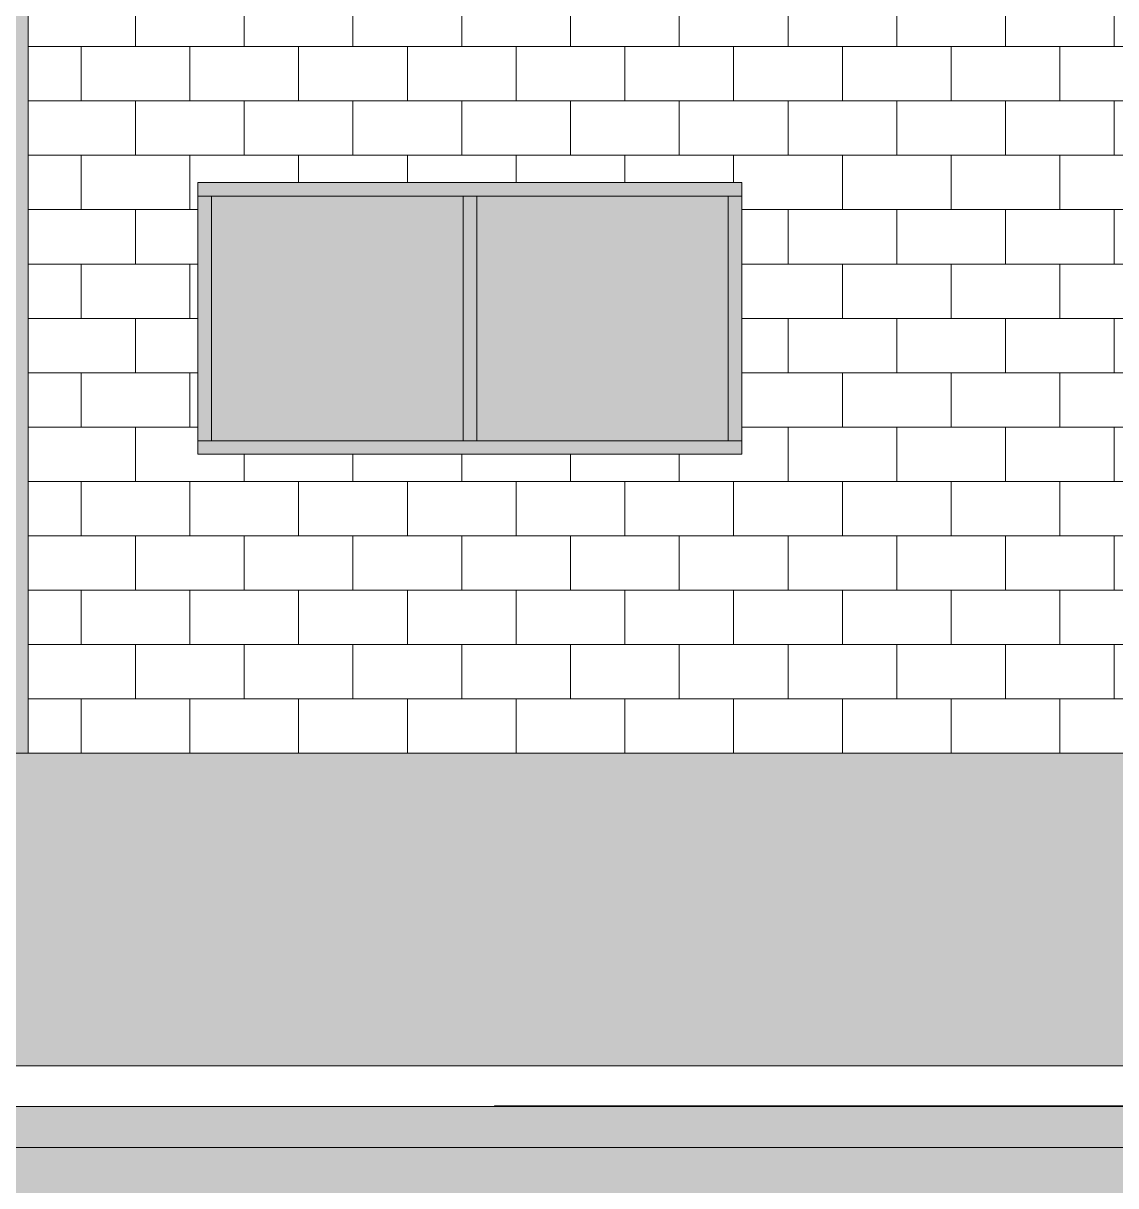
# Model space of a CAD drawing. Header units: metres. Extents: x -3 to 469, y -13 to 19.
# Drawn here: x 403.765 to 407.783, y -1.591 to 2.686 of the extents above; entities that cross this region are included whole.
import ezdxf

# ---------------------------------------------------------------- set-up
doc = ezdxf.new("R2010")
doc.units = ezdxf.units.M
doc.linetypes.add('Center', pattern=[0.03, 0.012, -0.006, 0.006, -0.006])
for name, color, linetype, lineweight in [('A-DETL-1', 7, 'Continuous', 20), ('A-FLOR', 7, 'Continuous', 9), ('A-FLOR-1', 7, 'Continuous', 20), ('A-GLAZ-1', 7, 'Continuous', 5), ('A-WALL', 7, 'Continuous', 9), ('C-PRKG', 7, 'Continuous', 5), ('I-WALL', 7, 'Continuous', 9), ('S-COLS', 7, 'Continuous', 9)]:
    doc.layers.add(name, color=color, linetype=linetype, lineweight=lineweight)
for name, color, linetype, lineweight, true_color in [('A-DETL-GENF-1', 7, 'Continuous', 5, 0xb8a087), ('A-FLOR-LEVL-2', 7, 'Center', 5, 0x0080c0), ('A-FLOR-PATT-1', 7, 'Continuous', 9, 0x74756c), ('A-GLAZ-2', 7, 'Continuous', 5, 0xdae3e0), ('A-GLAZ-3', 7, 'Continuous', 5, 0xf2f2f2), ('A-WALL-PATT-3', 7, 'Continuous', 5, 0x515151), ('A-WALL-PATT-5', 7, 'Continuous', 9, 0xe3e2df), ('S-COLS-1', 7, 'Continuous', 5, 0xe3e2df)]:
    doc.layers.add(name, color=color, linetype=linetype, lineweight=lineweight, true_color=true_color)

# ---------------------------------------------------------------- blocks, each defined once
blk = doc.blocks.new('Vaga de estacionamento - 4800 x 2400 mm - 90 degraus-4454198-FACHADA 04')
at = {"layer": 'C-PRKG'}
for p, q in [((-12.23, -1.3), (-12.23, -1.296825)), ((-12.23, -1.296825), (-12.23, -1.3)), ((-7.23, -1.296825), (-12.23, -1.296825)), ((-7.23, -1.296825), (-12.23, -1.296825)), ((-7.23, -1.3), (-12.23, -1.3)), ((-12.23, -1.3), (-7.23, -1.3)), ((-7.23, -1.3), (-12.23, -1.3)), ((-7.23, -1.3), (-7.23, -1.296825)), ((-7.23, -1.296825), (-7.23, -1.3))]:
    blk.add_line(p, q, dxfattribs=at)
blk = doc.blocks.new('JANELA-2 MOD - JA01_1-200X100-4869494-FACHADA 04')
at = {"layer": 'A-GLAZ-2'}
for points in [[(-9.7258, 1.15), (-8.845, 1.15), (-8.845, 2.05), (-9.77, 2.05), (-9.77, 1.15)], [(-8.5999, 1.15), (-7.87, 1.15), (-7.87, 2.05), (-8.795, 2.05), (-8.795, 1.15)]]:
    blk.add_hatch(color=256, dxfattribs=at).paths.add_polyline_path(points)
at = {"layer": 'A-GLAZ-3'}
for points in [[(-7.82, 2.05), (-7.82, 2.1), (-9.82, 2.1), (-9.82, 2.05), (-7.8493, 2.05)], [(-9.77, 1.15), (-9.77, 2.05), (-9.82, 2.05), (-9.82, 1.15)], [(-8.795, 1.15), (-8.795, 2.05), (-8.845, 2.05), (-8.845, 1.15)], [(-7.82, 1.15), (-7.82, 2.05), (-7.87, 2.05), (-7.87, 1.15), (-7.8493, 1.15)], [(-7.82, 1.1), (-7.82, 1.15), (-9.82, 1.15), (-9.82, 1.1), (-7.8493, 1.1)]]:
    blk.add_hatch(color=256, dxfattribs=at).paths.add_polyline_path(points)
at = {"layer": 'A-GLAZ-1'}
for p, q in [((-9.77, 2.05), (-9.82, 2.05)), ((-9.82, 2.05), (-7.82, 2.05)), ((-9.77, 2.05), (-9.77, 1.15)), ((-8.845, 2.05), (-8.845, 1.15)), ((-8.795, 2.05), (-8.845, 2.05)), ((-8.795, 2.05), (-8.795, 1.15)), ((-7.87, 2.05), (-7.87, 1.15)), ((-7.82, 2.05), (-7.87, 2.05)), ((-9.77, 1.15), (-9.82, 1.15)), ((-7.82, 1.15), (-9.82, 1.15)), ((-8.795, 1.15), (-8.845, 1.15)), ((-7.82, 1.15), (-7.87, 1.15))]:
    blk.add_line(p, q, dxfattribs=at)

msp = doc.modelspace()

# ---------------------------------------------------------------- hatches: boundary and pattern name
at = {"layer": 'A-DETL-GENF-1'}
h = msp.add_hatch(dxfattribs=at)
h.set_pattern_fill('FP_98', color=256, style=0, pattern_type=2)
h.set_pattern_definition([(45, (385.194, 0), (0, 1.79605), [1.27, -1.27]), (45, (385.531, -0.3368), (0, 1.79605), [1.27, -1.27]), (45, (385.867, -0.6735), (0, 1.79605), [1.27, -1.27]), (135, (385.194, 0.2245), (-1.79605, 1e-16), [1.27, -1.27]), (135, (385.531, 0.5613), (-1.79605, 1e-16), [1.27, -1.27]), (135, (385.867, 0.898), (-1.79605, 1e-16), [1.27, -1.27])])
h.paths.add_polyline_path([(441.6476, -7.1377), (441.708, -7.1377), (433.3076, -5.1856), (432.7774, -5.1856), (426.5447, -4.3056), (421.0203, -4.2761), (417.5186, -1.6374), (417.1812, -1.3), (410.648, -1.3), (410.648, -1.45), (369.4926, -1.45), (369.4926, -0.67), (365.048, -0.67), (365.048, -1.45), (364.858, -1.45), (364.858, -0.3), (355.8353, -0.3), (355.8353, -7.1377), (439.9027, -7.1377)])
at = {"layer": 'A-FLOR-PATT-1'}
msp.add_hatch(color=256, dxfattribs=at).paths.add_polyline_path([(410.498, -1.45), (410.498, -1.3), (401.6318, -1.3), (401.6318, -1.45), (403.8738, -1.45)])
at = {"layer": 'A-WALL-PATT-3'}
h = msp.add_hatch(dxfattribs=at)
h.set_pattern_fill('FP_96', color=256, style=0, pattern_type=2)
h.set_pattern_definition([(0, (403.57795, 0), (0, 0.2), []), (90, (403.57795, 0), (-0.2, 0.2), [0.2, -0.2])])
h.paths.add_polyline_path([(410.8169, 0), (414.033, 0), (414.033, 3), (410.233, 3), (410.233, 0), (410.6292, 0)])
h.paths.add_polyline_path([(403.8738, 0), (409.933, 0), (409.933, 3), (403.783, 3), (403.783, 0)])
h.paths.add_polyline_path([(405.5627, 1.1), (404.408, 1.1), (404.408, 2.1), (406.408, 2.1), (406.408, 1.1), (405.7503, 1.1)])
h.paths.add_polyline_path([(412.9749, 1.1), (411.408, 1.1), (411.408, 2.1), (413.408, 2.1), (413.408, 1.1), (413.0687, 1.1)])
h.paths.add_polyline_path([(407.908, 1.1), (407.908, 2.1), (409.908, 2.1), (409.908, 1.1), (408.0021, 1.1)])
at = {"layer": 'A-WALL-PATT-5'}
msp.add_hatch(color=256, dxfattribs=at).paths.add_polyline_path([(403.783, -1.15), (414.143, -1.15), (414.143, 0), (403.483, 0), (403.483, -1.15), (403.5176, -1.15)])
at = {"layer": 'S-COLS-1'}
msp.add_hatch(color=256, dxfattribs=at).paths.add_polyline_path([(403.783, 0), (403.783, 5), (403.483, 5), (403.483, 0), (403.6862, 0)])

# ---------------------------------------------------------------- linework, layer by layer
at = {"layer": 'A-DETL-1'}
msp.add_line((410.648, -1.45), (369.4926, -1.45), dxfattribs=at)
at = {"layer": 'A-FLOR'}
msp.add_line((401.6318, -1.15), (410.498, -1.15), dxfattribs=at)
at = {"layer": 'A-FLOR-1'}
msp.add_line((410.498, -1.3), (369.6826, -1.3), dxfattribs=at)
at = {"layer": 'A-FLOR-LEVL-2'}
for p, q in [((359.329, 0), (425.7437, 0)), ((359.329, -1.3), (425.7437, -1.3))]:
    msp.add_line(p, q, dxfattribs=at)
at = {"layer": 'A-WALL'}
msp.add_line((409.933, 0), (403.783, 0), dxfattribs=at)
at = {"layer": 'I-WALL'}
for p, q in [((403.783, 5), (403.783, 0)), ((404.408, 1.1), (404.408, 2.1)), ((404.408, 2.1), (406.408, 2.1)), ((406.408, 2.1), (406.408, 1.1)), ((406.408, 1.1), (404.408, 1.1))]:
    msp.add_line(p, q, dxfattribs=at)
at = {"layer": 'S-COLS'}
msp.add_line((403.783, 0), (403.783, 3), dxfattribs=at)

# ---------------------------------------------------------------- block references
at = {"layer": 'A-GLAZ-1'}
msp.add_blockref('JANELA-2 MOD - JA01_1-200X100-4869494-FACHADA 04', (414.228, 0), dxfattribs=at)
at = {"layer": 'C-PRKG'}
msp.add_blockref('Vaga de estacionamento - 4800 x 2400 mm - 90 degraus-4454198-FACHADA 04', (417.728, 0), dxfattribs=at)

doc.saveas('drawing.dxf')
